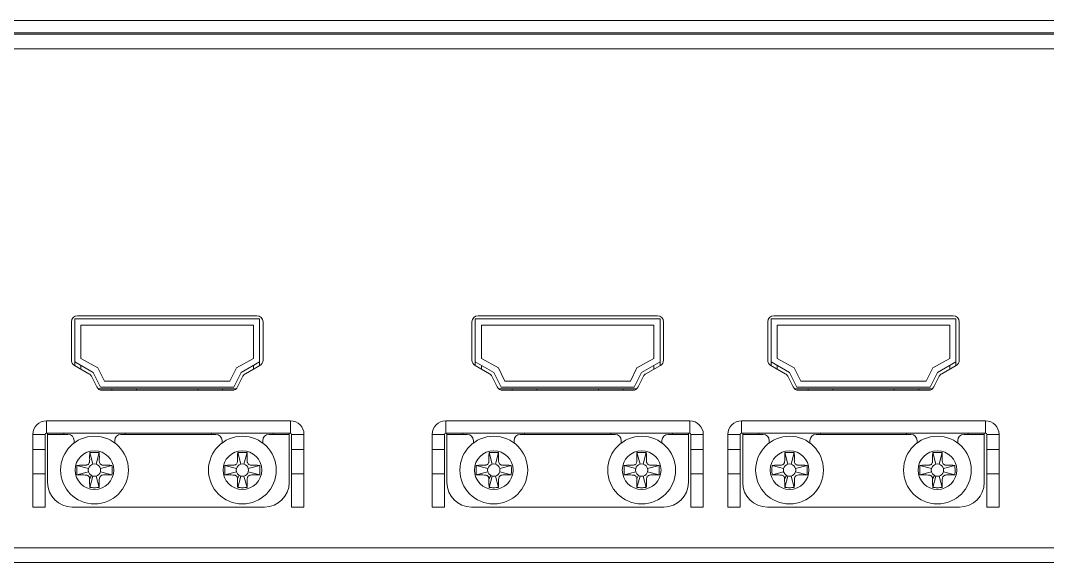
# Model space of a CAD drawing. Header units: millimetres. Extents: x 5 to 415, y 5 to 292.
# Drawn here: x 103.23 to 144.9, y 230.42 to 252.42 of the extents above; entities that cross this region are included whole.
import ezdxf

# ---------------------------------------------------------------- set-up
doc = ezdxf.new("R2010")
doc.units = ezdxf.units.MM

msp = doc.modelspace()

# ---------------------------------------------------------------- linework, layer by layer
at = {"color": 7, "linetype": 'Continuous', "lineweight": 15}
for p, q in [((55.357, 252.4213), (273.457, 252.4213)), ((55.257, 251.9213), (273.557, 251.9213)), ((55.907, 251.8713), (272.907, 251.8713)), ((272.907, 251.2713), (55.907, 251.2713)), ((112.8195, 240.4364), (105.5445, 240.4364)), ((129.0695, 240.4364), (121.7945, 240.4364)), ((141.0695, 240.4364), (133.7945, 240.4364)), ((105.2945, 240.1864), (105.2945, 238.6342)), ((105.432, 240.3113), (105.432, 238.5613)), ((112.932, 240.3113), (105.432, 240.3113)), ((105.682, 240.0613), (105.682, 238.707)), ((112.682, 240.0613), (105.682, 240.0613)), ((112.682, 238.707), (112.682, 240.0613)), ((112.932, 238.5613), (112.932, 240.3113)), ((113.0695, 238.6342), (113.0695, 240.1864)), ((121.5445, 240.1864), (121.5445, 238.6342)), ((129.182, 240.3113), (121.682, 240.3113)), ((121.682, 240.3113), (121.682, 238.5613)), ((128.932, 240.0613), (121.932, 240.0613)), ((121.932, 240.0613), (121.932, 238.707)), ((128.932, 238.707), (128.932, 240.0613)), ((129.182, 238.5613), (129.182, 240.3113)), ((129.3195, 238.6342), (129.3195, 240.1864)), ((133.5445, 240.1864), (133.5445, 238.6342)), ((141.182, 240.3113), (133.682, 240.3113)), ((133.682, 240.3113), (133.682, 238.5613)), ((140.932, 240.0613), (133.932, 240.0613)), ((133.932, 240.0613), (133.932, 238.707)), ((140.932, 238.707), (140.932, 240.0613)), ((141.182, 238.5613), (141.182, 240.3113)), ((141.3195, 238.6342), (141.3195, 240.1864)), ((105.4212, 238.4167), (106.0084, 238.0839)), ((105.432, 238.5613), (106.182, 238.1363)), ((105.432, 238.5613), (105.432, 238.4106)), ((105.682, 238.707), (106.3715, 238.3163)), ((105.682, 238.4197), (105.682, 238.2689)), ((111.9924, 238.3163), (112.682, 238.707)), ((112.182, 238.1363), (112.932, 238.5613)), ((112.3555, 238.0839), (112.9427, 238.4167)), ((112.682, 238.4197), (112.682, 238.2689)), ((112.932, 238.5613), (112.932, 238.4106)), ((121.6712, 238.4167), (122.2584, 238.0839)), ((121.682, 238.5613), (122.432, 238.1363)), ((121.682, 238.5613), (121.682, 238.4106)), ((121.932, 238.707), (122.6215, 238.3163)), ((121.932, 238.4197), (121.932, 238.2689)), ((128.2424, 238.3163), (128.932, 238.707)), ((128.432, 238.1363), (129.182, 238.5613)), ((128.6055, 238.0839), (129.1927, 238.4167)), ((128.932, 238.4197), (128.932, 238.2689)), ((129.182, 238.5613), (129.182, 238.4106)), ((133.6712, 238.4167), (134.2584, 238.0839)), ((133.682, 238.5613), (134.432, 238.1363)), ((133.682, 238.5613), (133.682, 238.4106)), ((133.932, 238.707), (134.6215, 238.3163)), ((133.932, 238.4197), (133.932, 238.2689)), ((140.2424, 238.3163), (140.932, 238.707)), ((140.432, 238.1363), (141.182, 238.5613)), ((140.6055, 238.0839), (141.1927, 238.4167)), ((140.932, 238.4197), (140.932, 238.2689)), ((141.182, 238.5613), (141.182, 238.4106)), ((106.1088, 237.9782), (106.3231, 237.5495)), ((106.182, 238.1363), (106.482, 237.5363)), ((106.3715, 238.3163), (106.6365, 237.7863)), ((111.7275, 237.7863), (111.9924, 238.3163)), ((111.882, 237.5363), (112.182, 238.1363)), ((112.0408, 237.5495), (112.2552, 237.9782)), ((122.3588, 237.9782), (122.5731, 237.5495)), ((122.432, 238.1363), (122.732, 237.5363)), ((122.6215, 238.3163), (122.8865, 237.7863)), ((127.9775, 237.7863), (128.2424, 238.3163)), ((128.132, 237.5363), (128.432, 238.1363)), ((128.2908, 237.5495), (128.5052, 237.9782)), ((134.3588, 237.9782), (134.5731, 237.5495)), ((134.432, 238.1363), (134.732, 237.5363)), ((134.6215, 238.3163), (134.8865, 237.7863)), ((139.9775, 237.7863), (140.2424, 238.3163)), ((140.132, 237.5363), (140.432, 238.1363)), ((140.2908, 237.5495), (140.5052, 237.9782)), ((106.482, 237.5363), (111.882, 237.5363)), ((106.6365, 237.7863), (111.7275, 237.7863)), ((122.732, 237.5363), (128.132, 237.5363)), ((122.8865, 237.7863), (127.9775, 237.7863)), ((134.732, 237.5363), (140.132, 237.5363)), ((134.8865, 237.7863), (139.9775, 237.7863)), ((106.932, 237.4713), (106.3842, 237.4713)), ((106.5467, 237.4113), (111.8172, 237.4113)), ((106.932, 237.4713), (106.932, 237.4113)), ((106.932, 237.4713), (107.932, 237.4713)), ((110.432, 237.4713), (107.932, 237.4713)), ((107.932, 237.4713), (107.932, 237.4113)), ((110.432, 237.4713), (110.432, 237.4113)), ((110.432, 237.4713), (111.432, 237.4713)), ((111.432, 237.4713), (111.432, 237.4113)), ((111.9798, 237.4713), (111.432, 237.4713)), ((123.182, 237.4713), (122.6342, 237.4713)), ((122.7967, 237.4113), (128.0672, 237.4113)), ((123.182, 237.4713), (123.182, 237.4113)), ((123.182, 237.4713), (124.182, 237.4713)), ((124.182, 237.4713), (124.182, 237.4113)), ((126.682, 237.4713), (124.182, 237.4713)), ((126.682, 237.4713), (126.682, 237.4113)), ((126.682, 237.4713), (127.682, 237.4713)), ((127.682, 237.4713), (127.682, 237.4113)), ((128.2298, 237.4713), (127.682, 237.4713)), ((135.182, 237.4713), (134.6342, 237.4713)), ((134.7967, 237.4113), (140.0672, 237.4113)), ((135.182, 237.4713), (135.182, 237.4113)), ((135.182, 237.4713), (136.182, 237.4713)), ((136.182, 237.4713), (136.182, 237.4113)), ((138.682, 237.4713), (136.182, 237.4713)), ((138.682, 237.4713), (138.682, 237.4113)), ((138.682, 237.4713), (139.682, 237.4713)), ((139.682, 237.4713), (139.682, 237.4113)), ((140.2298, 237.4713), (139.682, 237.4713)), ((104.282, 236.1713), (104.282, 235.6713)), ((104.282, 236.1713), (114.182, 236.1713)), ((114.182, 235.6713), (114.182, 236.1713)), ((120.482, 236.1713), (120.482, 235.6713)), ((120.482, 236.1713), (130.382, 236.1713)), ((130.382, 235.6713), (130.382, 236.1713)), ((132.482, 236.1713), (132.482, 235.6713)), ((132.482, 236.1713), (142.382, 236.1713)), ((142.382, 235.6713), (142.382, 236.1713)), ((104.232, 235.6213), (103.732, 235.6213)), ((103.732, 235.0103), (103.732, 235.6213)), ((104.232, 235.0103), (104.232, 235.6213)), ((104.282, 235.6713), (114.182, 235.6713)), ((104.332, 235.6713), (104.332, 235.6213)), ((104.332, 235.6213), (104.982, 235.6213)), ((104.332, 233.6713), (104.332, 235.6213)), ((104.982, 235.6213), (104.982, 235.6713)), ((104.982, 235.6213), (105.157, 235.6213)), ((107.307, 235.6213), (107.482, 235.6213)), ((107.482, 235.6713), (107.482, 235.6213)), ((107.482, 235.6213), (110.982, 235.6213)), ((110.982, 235.6213), (110.982, 235.6713)), ((110.982, 235.6213), (111.157, 235.6213)), ((113.307, 235.6213), (113.482, 235.6213)), ((113.482, 235.6713), (113.482, 235.6213)), ((113.482, 235.6213), (114.132, 235.6213)), ((114.132, 235.6213), (114.132, 235.6713)), ((114.132, 235.6213), (114.132, 233.6713)), ((114.732, 235.6213), (114.232, 235.6213)), ((114.232, 235.6213), (114.232, 235.0103)), ((114.732, 235.6213), (114.732, 235.0103)), ((120.432, 235.6213), (119.932, 235.6213)), ((119.932, 235.0103), (119.932, 235.6213)), ((120.432, 235.0103), (120.432, 235.6213)), ((120.482, 235.6713), (130.382, 235.6713)), ((120.532, 235.6713), (120.532, 235.6213)), ((120.532, 235.6213), (121.182, 235.6213)), ((120.532, 233.6713), (120.532, 235.6213)), ((121.182, 235.6213), (121.182, 235.6713)), ((121.182, 235.6213), (121.357, 235.6213)), ((123.507, 235.6213), (123.682, 235.6213)), ((123.682, 235.6713), (123.682, 235.6213)), ((123.682, 235.6213), (127.182, 235.6213)), ((127.182, 235.6213), (127.182, 235.6713)), ((127.182, 235.6213), (127.357, 235.6213)), ((129.507, 235.6213), (129.682, 235.6213)), ((129.682, 235.6713), (129.682, 235.6213)), ((129.682, 235.6213), (130.332, 235.6213)), ((130.332, 235.6213), (130.332, 235.6713)), ((130.332, 235.6213), (130.332, 233.6713)), ((130.932, 235.6213), (130.432, 235.6213)), ((130.432, 235.6213), (130.432, 235.0103)), ((130.932, 235.6213), (130.932, 235.0103)), ((132.432, 235.6213), (131.932, 235.6213)), ((131.932, 235.0103), (131.932, 235.6213)), ((132.432, 235.0103), (132.432, 235.6213)), ((132.482, 235.6713), (142.382, 235.6713)), ((132.532, 235.6713), (132.532, 235.6213)), ((132.532, 235.6213), (133.182, 235.6213)), ((132.532, 233.6713), (132.532, 235.6213)), ((133.182, 235.6213), (133.182, 235.6713)), ((133.182, 235.6213), (133.357, 235.6213)), ((135.507, 235.6213), (135.682, 235.6213)), ((135.682, 235.6713), (135.682, 235.6213)), ((135.682, 235.6213), (139.182, 235.6213)), ((139.182, 235.6213), (139.182, 235.6713)), ((139.182, 235.6213), (139.357, 235.6213)), ((141.507, 235.6213), (141.682, 235.6213)), ((141.682, 235.6713), (141.682, 235.6213)), ((141.682, 235.6213), (142.332, 235.6213)), ((142.332, 235.6213), (142.332, 235.6713)), ((142.332, 235.6213), (142.332, 233.6713)), ((142.932, 235.6213), (142.432, 235.6213)), ((142.432, 235.6213), (142.432, 235.0103)), ((142.932, 235.6213), (142.932, 235.0103)), ((103.732, 234.0255), (103.732, 235.0103)), ((103.732, 235.0103), (104.232, 235.0103)), ((104.232, 235.0103), (104.232, 234.0255)), ((105.407, 235.2713), (105.407, 235.3713)), ((107.057, 235.3713), (107.057, 235.2713)), ((111.407, 235.2713), (111.407, 235.3713)), ((113.057, 235.3713), (113.057, 235.2713)), ((114.232, 234.0255), (114.232, 235.0103)), ((114.232, 235.0103), (114.732, 235.0103)), ((114.732, 235.0103), (114.732, 234.0255)), ((119.932, 235.0103), (120.432, 235.0103)), ((119.932, 234.0255), (119.932, 235.0103)), ((120.432, 235.0103), (120.432, 234.0255)), ((121.607, 235.2713), (121.607, 235.3713)), ((123.257, 235.3713), (123.257, 235.2713)), ((127.607, 235.2713), (127.607, 235.3713)), ((129.257, 235.3713), (129.257, 235.2713)), ((130.432, 234.0255), (130.432, 235.0103)), ((130.432, 235.0103), (130.932, 235.0103)), ((130.932, 235.0103), (130.932, 234.0255)), ((131.932, 234.0255), (131.932, 235.0103)), ((131.932, 235.0103), (132.432, 235.0103)), ((132.432, 235.0103), (132.432, 234.0255)), ((133.607, 235.2713), (133.607, 235.3713)), ((135.257, 235.3713), (135.257, 235.2713)), ((139.607, 235.2713), (139.607, 235.3713)), ((141.257, 235.3713), (141.257, 235.2713)), ((142.432, 234.0255), (142.432, 235.0103)), ((142.432, 235.0103), (142.932, 235.0103)), ((142.932, 235.0103), (142.932, 234.0255)), ((106.0427, 234.8811), (106.1675, 234.4128)), ((106.4212, 234.8811), (106.2964, 234.4128)), ((112.0427, 234.8811), (112.1675, 234.4128)), ((112.4212, 234.8811), (112.2964, 234.4128)), ((122.2427, 234.8811), (122.3675, 234.4128)), ((122.6212, 234.8811), (122.4964, 234.4128)), ((128.2427, 234.8811), (128.3675, 234.4128)), ((128.6212, 234.8811), (128.4964, 234.4128)), ((134.2427, 234.8811), (134.3675, 234.4128)), ((134.6212, 234.8811), (134.4964, 234.4128)), ((140.2427, 234.8811), (140.3675, 234.4128)), ((140.6212, 234.8811), (140.4964, 234.4128)), ((105.5221, 234.3606), (105.9904, 234.2357)), ((106.9418, 234.3606), (106.4735, 234.2357)), ((111.5221, 234.3606), (111.9904, 234.2357)), ((112.9418, 234.3606), (112.4735, 234.2357)), ((121.7221, 234.3606), (122.1904, 234.2357)), ((123.1418, 234.3606), (122.6735, 234.2357)), ((127.7221, 234.3606), (128.1904, 234.2357)), ((129.1418, 234.3606), (128.6735, 234.2357)), ((133.7221, 234.3606), (134.1904, 234.2357)), ((135.1418, 234.3606), (134.6735, 234.2357)), ((139.7221, 234.3606), (140.1904, 234.2357)), ((141.1418, 234.3606), (140.6735, 234.2357)), ((104.232, 234.0255), (103.732, 234.0255)), ((103.732, 234.0255), (103.732, 232.6713)), ((104.232, 234.0255), (104.232, 232.6713)), ((105.5221, 233.982), (105.9904, 234.1069)), ((106.1079, 233.9542), (106.0325, 233.8223)), ((106.0427, 233.4615), (106.1675, 233.9297)), ((106.4212, 233.4615), (106.2964, 233.9297)), ((106.9418, 233.982), (106.4735, 234.1069)), ((111.5221, 233.982), (111.9904, 234.1069)), ((112.1079, 233.9542), (112.0325, 233.8223)), ((112.0427, 233.4615), (112.1675, 233.9297)), ((112.4212, 233.4615), (112.2964, 233.9297)), ((112.9418, 233.982), (112.4735, 234.1069)), ((114.732, 234.0255), (114.232, 234.0255)), ((114.232, 232.6713), (114.232, 234.0255)), ((114.732, 232.6713), (114.732, 234.0255)), ((120.432, 234.0255), (119.932, 234.0255)), ((119.932, 234.0255), (119.932, 232.6713)), ((120.432, 234.0255), (120.432, 232.6713)), ((121.7221, 233.982), (122.1904, 234.1069)), ((122.3079, 233.9542), (122.2325, 233.8223)), ((122.2427, 233.4615), (122.3675, 233.9297)), ((122.6212, 233.4615), (122.4964, 233.9297)), ((123.1418, 233.982), (122.6735, 234.1069)), ((127.7221, 233.982), (128.1904, 234.1069)), ((128.3079, 233.9542), (128.2325, 233.8223)), ((128.2427, 233.4615), (128.3675, 233.9297)), ((128.6212, 233.4615), (128.4964, 233.9297)), ((129.1418, 233.982), (128.6735, 234.1069)), ((130.932, 234.0255), (130.432, 234.0255)), ((130.432, 232.6713), (130.432, 234.0255)), ((130.932, 232.6713), (130.932, 234.0255)), ((132.432, 234.0255), (131.932, 234.0255)), ((131.932, 234.0255), (131.932, 232.6713)), ((132.432, 234.0255), (132.432, 232.6713)), ((133.7221, 233.982), (134.1904, 234.1069)), ((134.3079, 233.9542), (134.2325, 233.8223)), ((134.2427, 233.4615), (134.3675, 233.9297)), ((134.6212, 233.4615), (134.4964, 233.9297)), ((135.1418, 233.982), (134.6735, 234.1069)), ((139.7221, 233.982), (140.1904, 234.1069)), ((140.3079, 233.9542), (140.2325, 233.8223)), ((140.2427, 233.4615), (140.3675, 233.9297)), ((140.6212, 233.4615), (140.4964, 233.9297)), ((141.1418, 233.982), (140.6735, 234.1069)), ((142.932, 234.0255), (142.432, 234.0255)), ((142.432, 232.6713), (142.432, 234.0255)), ((142.932, 232.6713), (142.932, 234.0255)), ((104.232, 232.6713), (103.732, 232.6713)), ((113.132, 232.6713), (105.332, 232.6713)), ((114.732, 232.6713), (114.232, 232.6713)), ((120.432, 232.6713), (119.932, 232.6713)), ((129.332, 232.6713), (121.532, 232.6713)), ((130.932, 232.6713), (130.432, 232.6713)), ((132.432, 232.6713), (131.932, 232.6713)), ((141.332, 232.6713), (133.532, 232.6713)), ((142.932, 232.6713), (142.432, 232.6713)), ((273.657, 231.0213), (55.157, 231.0213)), ((273.657, 230.4213), (55.157, 230.4213))]:
    msp.add_line(p, q, dxfattribs=at)
at = {"color": 7, "linetype": 'Continuous', "lineweight": 15, "flags": 128}
for points in [[(105.9904, 234.2357), (105.9818, 234.1713), (105.9904, 234.1069)], [(106.2964, 234.4128), (106.232, 234.4214), (106.1675, 234.4128)], [(106.4735, 234.1069), (106.4821, 234.1713), (106.4735, 234.2357)], [(111.9904, 234.2357), (111.9818, 234.1713), (111.9904, 234.1069)], [(112.2964, 234.4128), (112.232, 234.4214), (112.1675, 234.4128)], [(112.4735, 234.1069), (112.4821, 234.1713), (112.4735, 234.2357)], [(122.1904, 234.2357), (122.1818, 234.1713), (122.1904, 234.1069)], [(122.4964, 234.4128), (122.432, 234.4214), (122.3675, 234.4128)], [(122.6735, 234.1069), (122.6821, 234.1713), (122.6735, 234.2357)], [(128.1904, 234.2357), (128.1818, 234.1713), (128.1904, 234.1069)], [(128.4964, 234.4128), (128.432, 234.4214), (128.3675, 234.4128)], [(128.6735, 234.1069), (128.6821, 234.1713), (128.6735, 234.2357)], [(134.1904, 234.2357), (134.1818, 234.1713), (134.1904, 234.1069)], [(134.4964, 234.4128), (134.432, 234.4214), (134.3675, 234.4128)], [(134.6735, 234.1069), (134.6821, 234.1713), (134.6735, 234.2357)], [(140.1904, 234.2357), (140.1818, 234.1713), (140.1904, 234.1069)], [(140.4964, 234.4128), (140.432, 234.4214), (140.3675, 234.4128)], [(140.6735, 234.1069), (140.6821, 234.1713), (140.6735, 234.2357)], [(105.9904, 234.1069), (106.0339, 234.0188), (106.1079, 233.9542)], [(106.1675, 233.9297), (106.232, 233.9211), (106.2964, 233.9297)], [(111.9904, 234.1069), (112.0339, 234.0188), (112.1079, 233.9542)], [(112.1675, 233.9297), (112.232, 233.9211), (112.2964, 233.9297)], [(122.1904, 234.1069), (122.2339, 234.0188), (122.3079, 233.9542)], [(122.3675, 233.9297), (122.432, 233.9211), (122.4964, 233.9297)], [(128.1904, 234.1069), (128.2339, 234.0188), (128.3079, 233.9542)], [(128.3675, 233.9297), (128.432, 233.9211), (128.4964, 233.9297)], [(134.1904, 234.1069), (134.2339, 234.0188), (134.3079, 233.9542)], [(134.3675, 233.9297), (134.432, 233.9211), (134.4964, 233.9297)], [(140.1904, 234.1069), (140.2339, 234.0188), (140.3079, 233.9542)], [(140.3675, 233.9297), (140.432, 233.9211), (140.4964, 233.9297)]]:
    msp.add_lwpolyline(points, dxfattribs=at)
at = {"color": 7, "linetype": 'Continuous', "lineweight": 15}
for centre, radius in [((106.232, 234.1713), 1.375), ((112.232, 234.1713), 1.375), ((122.432, 234.1713), 1.375), ((128.432, 234.1713), 1.375), ((134.432, 234.1713), 1.375), ((140.432, 234.1713), 1.375), ((106.232, 234.1713), 0.7857), ((112.232, 234.1713), 0.7857), ((122.432, 234.1713), 0.7857), ((128.432, 234.1713), 0.7857), ((134.432, 234.1713), 0.7857), ((140.432, 234.1713), 0.7857)]:
    msp.add_circle(centre, radius, dxfattribs=at)
for centre, radius, start, end in [((105.5445, 240.1864), 0.25, 90, 180), ((112.8195, 240.1864), 0.25, 0, 90), ((121.7945, 240.1864), 0.25, 90, 180), ((129.0695, 240.1864), 0.25, 0, 90), ((133.7945, 240.1864), 0.25, 90, 180), ((141.0695, 240.1864), 0.25, 0, 90), ((105.5445, 238.6342), 0.25, 180, 240.45796), ((112.8195, 238.6342), 0.25, 299.54204, 0), ((121.7945, 238.6342), 0.25, 180, 240.45796), ((129.0695, 238.6342), 0.25, 299.54204, 0), ((133.7945, 238.6342), 0.25, 180, 240.45796), ((141.0695, 238.6342), 0.25, 299.54204, 0), ((105.8852, 237.8664), 0.25, 26.56505, 60.45796), ((112.4788, 237.8664), 0.25, 119.54204, 153.43495), ((122.1352, 237.8664), 0.25, 26.56505, 60.45796), ((128.7288, 237.8664), 0.25, 119.54204, 153.43495), ((134.1352, 237.8664), 0.25, 26.56505, 60.45796), ((140.7288, 237.8664), 0.25, 119.54204, 153.43495), ((106.5467, 237.6613), 0.25, 206.56505, 270), ((111.8172, 237.6613), 0.25, 270, 333.43495), ((122.7967, 237.6613), 0.25, 206.56505, 270), ((128.0672, 237.6613), 0.25, 270, 333.43495), ((134.7967, 237.6613), 0.25, 206.56505, 270), ((140.0672, 237.6613), 0.25, 270, 333.43495), ((104.282, 235.6213), 0.55, 90, 180), ((114.182, 235.6213), 0.55, 0, 90), ((120.482, 235.6213), 0.55, 90, 180), ((130.382, 235.6213), 0.55, 0, 90), ((132.482, 235.6213), 0.55, 90, 180), ((142.382, 235.6213), 0.55, 0, 90), ((104.282, 235.6213), 0.05, 90, 180), ((105.157, 235.3713), 0.25, 0, 90), ((107.307, 235.3713), 0.25, 90, 180), ((111.157, 235.3713), 0.25, 0, 90), ((113.307, 235.3713), 0.25, 90, 180), ((114.182, 235.6213), 0.05, 0, 90), ((120.482, 235.6213), 0.05, 90, 180), ((121.357, 235.3713), 0.25, 0, 90), ((123.507, 235.3713), 0.25, 90, 180), ((127.357, 235.3713), 0.25, 0, 90), ((129.507, 235.3713), 0.25, 90, 180), ((130.382, 235.6213), 0.05, 0, 90), ((132.482, 235.6213), 0.05, 90, 180), ((133.357, 235.3713), 0.25, 0, 90), ((135.507, 235.3713), 0.25, 90, 180), ((139.357, 235.3713), 0.25, 0, 90), ((141.507, 235.3713), 0.25, 90, 180), ((142.382, 235.6213), 0.05, 0, 90), ((106.2313, 234.172), 0.2491, 104.81611, 165.18329), ((106.2327, 234.172), 0.2491, 14.81531, 75.18409), ((112.2313, 234.172), 0.2491, 104.81611, 165.18329), ((112.2327, 234.172), 0.2491, 14.81653, 75.18286), ((122.4313, 234.172), 0.2491, 104.81639, 165.18421), ((122.4327, 234.172), 0.2491, 14.81622, 75.18438), ((128.4312, 234.172), 0.2491, 104.81493, 165.18567), ((128.4327, 234.172), 0.2491, 14.81455, 75.18484), ((134.4313, 234.172), 0.2491, 104.81552, 165.18448), ((134.4327, 234.172), 0.2491, 14.81539, 75.18461), ((140.4313, 234.172), 0.2491, 104.81625, 165.18375), ((140.4327, 234.172), 0.2491, 14.81638, 75.18362), ((106.232, 234.1713), 0.25, 240.25512, 255.06858), ((106.2327, 234.1706), 0.2491, 284.81648, 345.18412), ((112.232, 234.1713), 0.25, 240.25512, 255.06858), ((112.2327, 234.1706), 0.2491, 284.81648, 345.18412), ((122.432, 234.1713), 0.25, 240.25512, 255.06858), ((122.4327, 234.1706), 0.2491, 284.8162, 345.1832), ((128.432, 234.1713), 0.25, 240.25512, 255.06858), ((128.4327, 234.1706), 0.2491, 284.81503, 345.18558), ((134.432, 234.1713), 0.25, 240.25512, 255.06858), ((134.4327, 234.1706), 0.2491, 284.81561, 345.18439), ((140.432, 234.1713), 0.25, 240.25512, 255.06858), ((140.4327, 234.1706), 0.2491, 284.81634, 345.18366), ((105.332, 233.6713), 1, 180, 270), ((113.132, 233.6713), 1, 270, 0), ((121.532, 233.6713), 1, 180, 270), ((129.332, 233.6713), 1, 270, 0), ((133.532, 233.6713), 1, 180, 270), ((141.332, 233.6713), 1, 270, 0)]:
    msp.add_arc(centre, radius, start, end, dxfattribs=at)
for points, knots in [([(105.5221, 234.3606), (105.591, 234.3655), (105.7171, 234.3745), (105.8638, 234.3583), (105.9525, 234.3855), (105.9937, 234.4162), (106.0232, 234.4603), (106.0419, 234.5567), (106.0313, 234.6985), (106.0389, 234.8203), (106.0427, 234.8811)], [0, 0, 0, 0, 0.2187456, 0.4002712, 0.4525264, 0.5044865, 0.5575553, 0.6140285, 0.8072454, 1, 1, 1, 1]), ([(106.0427, 234.8811), (106.1056, 234.883), (106.2002, 234.8859), (106.3265, 234.8845), (106.3896, 234.8822), (106.4212, 234.8811)], [0, 0, 0, 0, 0.4990619, 0.7494125, 1, 1, 1, 1]), ([(106.4212, 234.8811), (106.4262, 234.8122), (106.4352, 234.6862), (106.419, 234.5395), (106.4462, 234.4507), (106.4769, 234.4096), (106.521, 234.3801), (106.6174, 234.3613), (106.7592, 234.372), (106.881, 234.3644), (106.9418, 234.3606)], [0, 0, 0, 0, 0.2187479, 0.4002703, 0.4525277, 0.5044868, 0.557557, 0.6140298, 0.8072446, 1, 1, 1, 1]), ([(111.5221, 234.3606), (111.591, 234.3655), (111.7171, 234.3745), (111.8638, 234.3583), (111.9525, 234.3855), (111.9937, 234.4162), (112.0232, 234.4603), (112.0419, 234.5567), (112.0313, 234.6985), (112.0389, 234.8203), (112.0427, 234.8811)], [0, 0, 0, 0, 0.21874888, 0.40027008, 0.45252886, 0.5044857, 0.55755645, 0.6140295, 0.8072459, 1, 1, 1, 1]), ([(112.0427, 234.8811), (112.1056, 234.883), (112.2002, 234.8859), (112.3265, 234.8845), (112.3897, 234.8822), (112.4212, 234.8811)], [0, 0, 0, 0, 0.4990521, 0.7494125, 1, 1, 1, 1]), ([(112.4212, 234.8811), (112.4262, 234.8122), (112.4352, 234.6862), (112.419, 234.5395), (112.4462, 234.4507), (112.4769, 234.4096), (112.521, 234.3801), (112.6174, 234.3613), (112.7592, 234.372), (112.881, 234.3644), (112.9418, 234.3606)], [0, 0, 0, 0, 0.2187475, 0.4002697, 0.452527, 0.5044837, 0.5575538, 0.6140265, 0.8072449, 1, 1, 1, 1]), ([(121.7221, 234.3606), (121.791, 234.3655), (121.9171, 234.3745), (122.0638, 234.3583), (122.1525, 234.3855), (122.1937, 234.4162), (122.2232, 234.4603), (122.2419, 234.5567), (122.2313, 234.6985), (122.2389, 234.8203), (122.2427, 234.8811)], [0, 0, 0, 0, 0.218749, 0.4002703, 0.4525255, 0.5044855, 0.5575562, 0.6140293, 0.8072458, 1, 1, 1, 1]), ([(122.2427, 234.8811), (122.3056, 234.883), (122.4002, 234.8859), (122.5265, 234.8845), (122.5896, 234.8822), (122.6212, 234.8811)], [0, 0, 0, 0, 0.4990619, 0.7494223, 1, 1, 1, 1]), ([(122.6212, 234.8811), (122.6262, 234.8122), (122.6352, 234.6862), (122.619, 234.5395), (122.6462, 234.4507), (122.6769, 234.4096), (122.721, 234.3801), (122.8174, 234.3613), (122.9592, 234.372), (123.081, 234.3644), (123.1418, 234.3606)], [0, 0, 0, 0, 0.2187481, 0.4002708, 0.452527, 0.5044862, 0.5575565, 0.6140293, 0.8072482, 1, 1, 1, 1]), ([(127.7221, 234.3606), (127.791, 234.3655), (127.9171, 234.3745), (128.0638, 234.3583), (128.1525, 234.3855), (128.1937, 234.4162), (128.2232, 234.4603), (128.2419, 234.5567), (128.2313, 234.6985), (128.2389, 234.8203), (128.2427, 234.8811)], [0, 0, 0, 0, 0.21874947, 0.40027116, 0.45252641, 0.5044865, 0.55755526, 0.61402846, 0.80724538, 1, 1, 1, 1]), ([(128.2427, 234.8811), (128.3056, 234.883), (128.4002, 234.8859), (128.5265, 234.8845), (128.5896, 234.8822), (128.6212, 234.8811)], [0, 0, 0, 0, 0.4990619, 0.7494125, 1, 1, 1, 1]), ([(128.6212, 234.8811), (128.6262, 234.8122), (128.6352, 234.6862), (128.619, 234.5395), (128.6462, 234.4507), (128.6769, 234.4096), (128.721, 234.3801), (128.8174, 234.3613), (128.9592, 234.372), (129.081, 234.3644), (129.1418, 234.3606)], [0, 0, 0, 0, 0.21874811, 0.40027085, 0.45252702, 0.50448625, 0.5575565, 0.61402936, 0.80724437, 1, 1, 1, 1]), ([(133.7221, 234.3606), (133.791, 234.3655), (133.9171, 234.3745), (134.0638, 234.3583), (134.1525, 234.3855), (134.1937, 234.4162), (134.2232, 234.4603), (134.2419, 234.5567), (134.2313, 234.6985), (134.2389, 234.8203), (134.2427, 234.8811)], [0, 0, 0, 0, 0.2187492, 0.4002706, 0.4525276, 0.5044861, 0.5575559, 0.614029, 0.8072456, 1, 1, 1, 1]), ([(134.2427, 234.8811), (134.3056, 234.883), (134.4002, 234.8859), (134.5265, 234.8845), (134.5896, 234.8822), (134.6212, 234.8811)], [0, 0, 0, 0, 0.4990595, 0.7494138, 1, 1, 1, 1]), ([(134.6212, 234.8811), (134.6262, 234.8122), (134.6352, 234.6862), (134.619, 234.5395), (134.6462, 234.4507), (134.6769, 234.4096), (134.721, 234.3801), (134.8174, 234.3613), (134.9592, 234.372), (135.081, 234.3644), (135.1418, 234.3606)], [0, 0, 0, 0, 0.2187476, 0.40027, 0.4525261, 0.5044852, 0.5575554, 0.6140281, 0.8072447, 1, 1, 1, 1]), ([(139.7221, 234.3606), (139.791, 234.3655), (139.9171, 234.3745), (140.0638, 234.3583), (140.1525, 234.3855), (140.1937, 234.4162), (140.2232, 234.4603), (140.2419, 234.5567), (140.2313, 234.6985), (140.2389, 234.8203), (140.2427, 234.8811)], [0, 0, 0, 0, 0.2187473, 0.4002708, 0.4525259, 0.504486, 0.5575558, 0.6140289, 0.8072456, 1, 1, 1, 1]), ([(140.2427, 234.8811), (140.3056, 234.883), (140.4002, 234.8859), (140.5265, 234.8845), (140.5896, 234.8822), (140.6212, 234.8811)], [0, 0, 0, 0, 0.4990619, 0.7494174, 1, 1, 1, 1]), ([(140.6212, 234.8811), (140.6262, 234.8122), (140.6352, 234.6862), (140.619, 234.5395), (140.6462, 234.4507), (140.6769, 234.4096), (140.721, 234.3801), (140.8174, 234.3613), (140.9592, 234.372), (141.081, 234.3644), (141.1418, 234.3606)], [0, 0, 0, 0, 0.21874792, 0.40027045, 0.4525272, 0.50448638, 0.55755496, 0.61402777, 0.80724455, 1, 1, 1, 1]), ([(105.5221, 233.982), (105.5202, 234.045), (105.5174, 234.1395), (105.5187, 234.2658), (105.521, 234.329), (105.5221, 234.3606)], [0, 0, 0, 0, 0.4990614, 0.7494166, 1, 1, 1, 1]), ([(106.9418, 234.3606), (106.9437, 234.2976), (106.9466, 234.203), (106.9452, 234.0768), (106.9429, 234.0136), (106.9418, 233.982)], [0, 0, 0, 0, 0.49906013, 0.74941661, 1, 1, 1, 1]), ([(111.5221, 233.982), (111.5202, 234.045), (111.5174, 234.1395), (111.5187, 234.2658), (111.521, 234.329), (111.5221, 234.3606)], [0, 0, 0, 0, 0.4990613, 0.7494165, 1, 1, 1, 1]), ([(112.9418, 234.3606), (112.9437, 234.2976), (112.9466, 234.203), (112.9452, 234.0768), (112.9429, 234.0136), (112.9418, 233.982)], [0, 0, 0, 0, 0.4990601, 0.7494165, 1, 1, 1, 1]), ([(121.7221, 233.982), (121.7202, 234.045), (121.7174, 234.1395), (121.7187, 234.2658), (121.721, 234.329), (121.7221, 234.3606)], [0, 0, 0, 0, 0.4990613, 0.7494165, 1, 1, 1, 1]), ([(123.1418, 234.3606), (123.1437, 234.2976), (123.1466, 234.203), (123.1452, 234.0768), (123.1429, 234.0136), (123.1418, 233.982)], [0, 0, 0, 0, 0.49906002, 0.74941635, 1, 1, 1, 1]), ([(127.7221, 233.982), (127.7202, 234.045), (127.7174, 234.1395), (127.7187, 234.2658), (127.721, 234.329), (127.7221, 234.3606)], [0, 0, 0, 0, 0.4990614, 0.7494166, 1, 1, 1, 1]), ([(129.1418, 234.3606), (129.1437, 234.2976), (129.1466, 234.203), (129.1452, 234.0768), (129.1429, 234.0136), (129.1418, 233.982)], [0, 0, 0, 0, 0.49906013, 0.74941661, 1, 1, 1, 1]), ([(133.7221, 233.982), (133.7202, 234.045), (133.7174, 234.1395), (133.7187, 234.2658), (133.721, 234.329), (133.7221, 234.3606)], [0, 0, 0, 0, 0.4990613, 0.7494166, 1, 1, 1, 1]), ([(135.1418, 234.3606), (135.1437, 234.2976), (135.1466, 234.203), (135.1452, 234.0768), (135.1429, 234.0136), (135.1418, 233.982)], [0, 0, 0, 0, 0.4990601, 0.7494166, 1, 1, 1, 1]), ([(139.7221, 233.982), (139.7202, 234.045), (139.7174, 234.1395), (139.7187, 234.2658), (139.721, 234.329), (139.7221, 234.3606)], [0, 0, 0, 0, 0.4990613, 0.7494164, 1, 1, 1, 1]), ([(141.1418, 234.3606), (141.1437, 234.2976), (141.1466, 234.203), (141.1452, 234.0768), (141.1429, 234.0136), (141.1418, 233.982)], [0, 0, 0, 0, 0.4990601, 0.7494166, 1, 1, 1, 1]), ([(106.0325, 233.8223), (106.0309, 233.8388), (106.0276, 233.8711), (106.0017, 233.9168), (105.963, 233.9511), (105.9095, 233.9738), (105.8276, 233.971), (105.7302, 233.9743), (105.621, 233.9766), (105.5551, 233.9802), (105.5221, 233.982)], [0, 0, 0, 0, 0.0823759, 0.1618458, 0.2572104, 0.337787, 0.447265, 0.6634399, 0.8315758, 1, 1, 1, 1]), ([(106.0427, 233.4615), (106.0402, 233.5129), (106.0361, 233.5984), (106.0336, 233.719), (106.0329, 233.7878), (106.0325, 233.8223)], [0, 0, 0, 0, 0.4308991, 0.7152311, 1, 1, 1, 1]), ([(106.9418, 233.982), (106.8729, 233.9771), (106.7468, 233.9681), (106.6001, 233.9842), (106.5114, 233.9571), (106.4703, 233.9263), (106.4407, 233.8823), (106.422, 233.7858), (106.4327, 233.6441), (106.4251, 233.5223), (106.4212, 233.4615)], [0, 0, 0, 0, 0.218749, 0.4002703, 0.4525255, 0.5044854, 0.5575562, 0.6140288, 0.8072458, 1, 1, 1, 1]), ([(112.0325, 233.8223), (112.0309, 233.8388), (112.0276, 233.8711), (112.0017, 233.9168), (111.963, 233.9511), (111.9095, 233.9738), (111.8276, 233.971), (111.7302, 233.9743), (111.621, 233.9766), (111.5551, 233.9802), (111.5221, 233.982)], [0, 0, 0, 0, 0.0823755, 0.1618481, 0.2572076, 0.3377838, 0.4472613, 0.6634353, 0.8315704, 1, 1, 1, 1]), ([(112.0427, 233.4615), (112.0402, 233.5129), (112.0361, 233.5984), (112.0336, 233.719), (112.0329, 233.7878), (112.0325, 233.8223)], [0, 0, 0, 0, 0.4308991, 0.7152311, 1, 1, 1, 1]), ([(112.9418, 233.982), (112.8729, 233.9771), (112.7468, 233.9681), (112.6001, 233.9842), (112.5114, 233.9571), (112.4703, 233.9263), (112.4407, 233.8823), (112.422, 233.7858), (112.4327, 233.6441), (112.4251, 233.5223), (112.4212, 233.4615)], [0, 0, 0, 0, 0.21874889, 0.4002701, 0.45252888, 0.50448573, 0.55755648, 0.61402906, 0.80724589, 1, 1, 1, 1]), ([(122.2325, 233.8223), (122.2309, 233.8388), (122.2276, 233.8711), (122.2017, 233.9168), (122.163, 233.9511), (122.1095, 233.9738), (122.0276, 233.971), (121.9302, 233.9743), (121.821, 233.9766), (121.7551, 233.9802), (121.7221, 233.982)], [0, 0, 0, 0, 0.0823769, 0.1618467, 0.2572112, 0.3377877, 0.4472656, 0.6634403, 0.831576, 1, 1, 1, 1]), ([(122.2427, 233.4615), (122.2402, 233.5129), (122.2361, 233.5984), (122.2336, 233.719), (122.2329, 233.7878), (122.2325, 233.8223)], [0, 0, 0, 0, 0.43089883, 0.71523111, 1, 1, 1, 1]), ([(123.1418, 233.982), (123.0729, 233.9771), (122.9468, 233.9681), (122.8001, 233.9842), (122.7114, 233.9571), (122.6703, 233.9263), (122.6407, 233.8823), (122.622, 233.7858), (122.6327, 233.6441), (122.625, 233.5223), (122.6212, 233.4615)], [0, 0, 0, 0, 0.2187456, 0.4002712, 0.4525264, 0.5044865, 0.5575553, 0.614028, 0.8072454, 1, 1, 1, 1]), ([(128.2325, 233.8223), (128.2309, 233.8388), (128.2276, 233.8711), (128.2017, 233.9168), (128.163, 233.9511), (128.1095, 233.9738), (128.0276, 233.971), (127.9302, 233.9743), (127.821, 233.9766), (127.7551, 233.9802), (127.7221, 233.982)], [0, 0, 0, 0, 0.0823759, 0.1618458, 0.2572104, 0.337787, 0.447265, 0.6634399, 0.8315758, 1, 1, 1, 1]), ([(128.2427, 233.4615), (128.2402, 233.5129), (128.2361, 233.5984), (128.2336, 233.719), (128.2329, 233.7878), (128.2325, 233.8223)], [0, 0, 0, 0, 0.4308991, 0.7152311, 1, 1, 1, 1]), ([(129.1418, 233.982), (129.0729, 233.9771), (128.9468, 233.9681), (128.8001, 233.9842), (128.7114, 233.9571), (128.6703, 233.9263), (128.6407, 233.8823), (128.622, 233.7858), (128.6327, 233.6441), (128.6251, 233.5223), (128.6212, 233.4615)], [0, 0, 0, 0, 0.2187493, 0.4002708, 0.452526, 0.5044861, 0.5575548, 0.6140284, 0.8072456, 1, 1, 1, 1]), ([(134.2325, 233.8223), (134.2309, 233.8388), (134.2276, 233.8711), (134.2017, 233.9168), (134.163, 233.9511), (134.1095, 233.9738), (134.0276, 233.971), (133.9302, 233.9743), (133.821, 233.9766), (133.7551, 233.9802), (133.7221, 233.982)], [0, 0, 0, 0, 0.0823764, 0.1618462, 0.2572108, 0.3377874, 0.4472653, 0.663437, 0.8315728, 1, 1, 1, 1]), ([(134.2427, 233.4615), (134.2402, 233.5129), (134.2361, 233.5984), (134.2336, 233.719), (134.2329, 233.7878), (134.2325, 233.8223)], [0, 0, 0, 0, 0.430899, 0.7152311, 1, 1, 1, 1]), ([(135.1418, 233.982), (135.0729, 233.9771), (134.9468, 233.9681), (134.8001, 233.9842), (134.7114, 233.9571), (134.6703, 233.9263), (134.6407, 233.8823), (134.622, 233.7858), (134.6327, 233.6441), (134.6251, 233.5223), (134.6212, 233.4615)], [0, 0, 0, 0, 0.2187491, 0.4002705, 0.4525274, 0.5044859, 0.5575556, 0.6140287, 0.8072457, 1, 1, 1, 1]), ([(140.2325, 233.8223), (140.2309, 233.8388), (140.2276, 233.8711), (140.2017, 233.9168), (140.163, 233.9511), (140.1095, 233.9738), (140.0276, 233.971), (139.9302, 233.9743), (139.821, 233.9766), (139.7551, 233.9802), (139.7221, 233.982)], [0, 0, 0, 0, 0.08237638, 0.16184624, 0.2572108, 0.33778735, 0.44726531, 0.66344009, 0.8315759, 1, 1, 1, 1]), ([(140.2427, 233.4615), (140.2402, 233.5129), (140.2361, 233.5984), (140.2336, 233.719), (140.2329, 233.7878), (140.2325, 233.8223)], [0, 0, 0, 0, 0.430899, 0.7152311, 1, 1, 1, 1]), ([(141.1418, 233.982), (141.0729, 233.9771), (140.9468, 233.9681), (140.8001, 233.9842), (140.7114, 233.9571), (140.6703, 233.9263), (140.6407, 233.8823), (140.622, 233.7858), (140.6327, 233.6441), (140.6251, 233.5223), (140.6212, 233.4615)], [0, 0, 0, 0, 0.2187473, 0.4002707, 0.4525259, 0.504486, 0.5575557, 0.6140284, 0.8072456, 1, 1, 1, 1]), ([(106.4212, 233.4615), (106.3583, 233.4596), (106.2637, 233.4567), (106.1374, 233.458), (106.0743, 233.4603), (106.0427, 233.4615)], [0, 0, 0, 0, 0.4990619, 0.7494223, 1, 1, 1, 1]), ([(112.4212, 233.4615), (112.3583, 233.4596), (112.2637, 233.4567), (112.1374, 233.458), (112.0743, 233.4603), (112.0427, 233.4615)], [0, 0, 0, 0, 0.4990619, 0.7494223, 1, 1, 1, 1]), ([(122.6212, 233.4615), (122.5583, 233.4596), (122.4637, 233.4567), (122.3374, 233.458), (122.2743, 233.4603), (122.2427, 233.4615)], [0, 0, 0, 0, 0.4990619, 0.7494125, 1, 1, 1, 1]), ([(128.6212, 233.4615), (128.5583, 233.4596), (128.4637, 233.4567), (128.3374, 233.458), (128.2743, 233.4603), (128.2427, 233.4615)], [0, 0, 0, 0, 0.4990619, 0.7494125, 1, 1, 1, 1]), ([(134.6212, 233.4615), (134.5583, 233.4596), (134.4637, 233.4567), (134.3374, 233.458), (134.2743, 233.4603), (134.2427, 233.4615)], [0, 0, 0, 0, 0.4990595, 0.7494137, 1, 1, 1, 1]), ([(140.6212, 233.4615), (140.5583, 233.4596), (140.4637, 233.4567), (140.3374, 233.458), (140.2743, 233.4603), (140.2427, 233.4615)], [0, 0, 0, 0, 0.4990619, 0.7494174, 1, 1, 1, 1])]:
    msp.add_open_spline(points, degree=3, knots=knots, dxfattribs=at)

doc.saveas('drawing.dxf')
